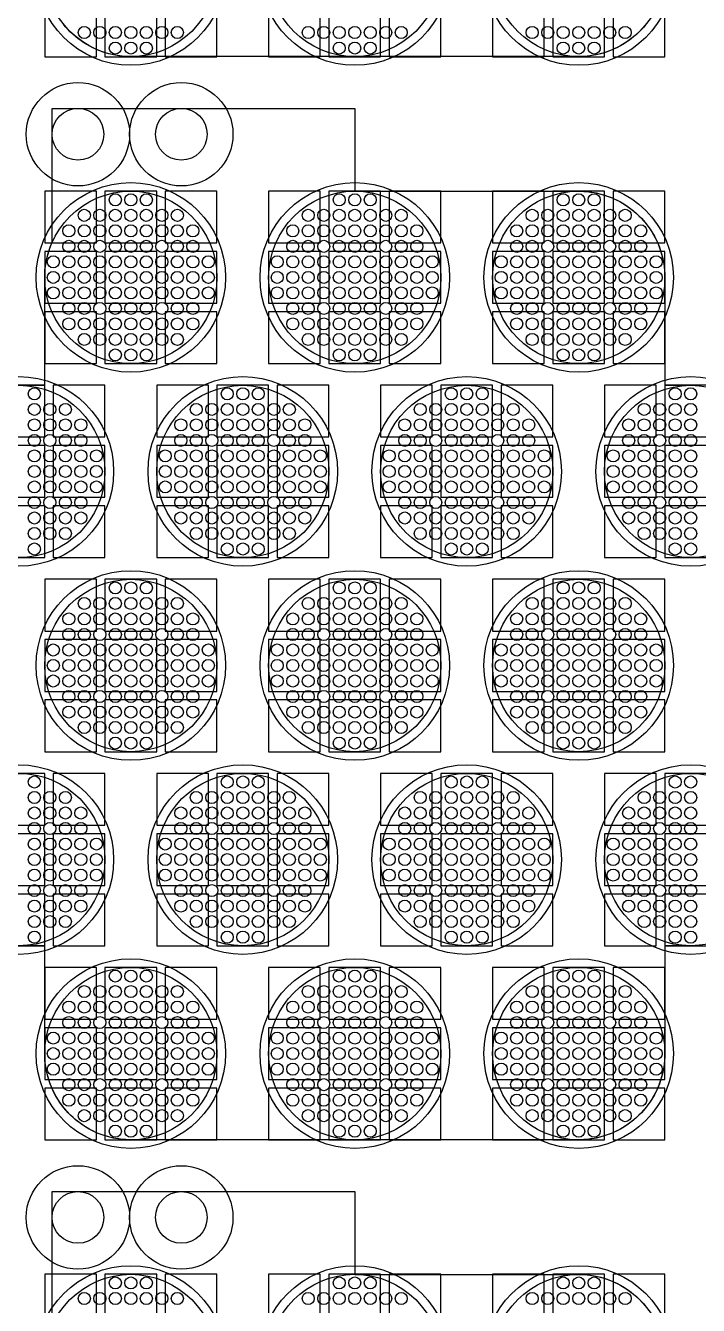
# Model space of a CAD drawing. Extents: x -49 to 54, y -38 to 38.
# Drawn here: x 33.46 to 37.37, y 10.43 to 17.85 of the extents above; entities that cross this region are included whole.
import ezdxf

# ---------------------------------------------------------------- set-up
doc = ezdxf.new("R2010")
doc.units = 0
for name, color, linetype in [('ADHESIVE_VIA_OPENINGS', 30, 'CONTINUOUS'), ('BACK_LAYER', 5, 'CONTINUOUS'), ('COND_LAYER_LOWER_ELECTRODE', 6, 'CONTINUOUS'), ('CONDUCTIVE_LAYER_BACK_LAYER', 2, 'CONTINUOUS'), ('EMITTER', 3, 'CONTINUOUS'), ('LOWER_ELECTRODE', 1, 'CONTINUOUS'), ('SUBSTRATE_VIA', 4, 'CONTINUOUS')]:
    doc.layers.add(name, color=color, linetype=linetype)

msp = doc.modelspace()

# ---------------------------------------------------------------- linework, layer by layer
at = {"layer": 'ADHESIVE_VIA_OPENINGS'}
for centre in [(33.7652, 17.2204), (34.3652, 17.2204), (33.7652, 10.9366), (34.3652, 10.9366)]:
    msp.add_circle(centre, 0.3, dxfattribs=at)
at = {"layer": 'BACK_LAYER'}
for points in [[(33.5721, 17.6704), (33.8721, 17.6704), (33.8721, 17.9704), (33.5721, 17.9704)], [(33.9221, 17.6704), (34.2221, 17.6704), (34.2221, 17.9704), (33.9221, 17.9704)], [(34.2721, 17.6704), (34.5721, 17.6704), (34.5721, 17.9704), (34.2721, 17.9704)], [(34.8721, 17.6704), (35.1721, 17.6704), (35.1721, 17.9704), (34.8721, 17.9704)], [(35.2221, 17.6704), (35.5221, 17.6704), (35.5221, 17.9704), (35.2221, 17.9704)], [(35.5721, 17.6704), (35.8721, 17.6704), (35.8721, 17.9704), (35.5721, 17.9704)], [(36.1721, 17.6704), (36.4721, 17.6704), (36.4721, 17.9704), (36.1721, 17.9704)], [(36.5221, 17.6704), (36.8221, 17.6704), (36.8221, 17.9704), (36.5221, 17.9704)], [(36.8721, 17.6704), (37.1721, 17.6704), (37.1721, 17.9704), (36.8721, 17.9704)], [(33.5721, 16.59), (33.8721, 16.59), (33.8721, 16.89), (33.5721, 16.89)], [(33.9221, 16.59), (34.2221, 16.59), (34.2221, 16.89), (33.9221, 16.89)], [(34.2721, 16.59), (34.5721, 16.59), (34.5721, 16.89), (34.2721, 16.89)], [(34.8721, 16.59), (35.1721, 16.59), (35.1721, 16.89), (34.8721, 16.89)], [(35.2221, 16.59), (35.5221, 16.59), (35.5221, 16.89), (35.2221, 16.89)], [(35.5721, 16.59), (35.8721, 16.59), (35.8721, 16.89), (35.5721, 16.89)], [(36.1721, 16.59), (36.4721, 16.59), (36.4721, 16.89), (36.1721, 16.89)], [(36.5221, 16.59), (36.8221, 16.59), (36.8221, 16.89), (36.5221, 16.89)], [(36.8721, 16.59), (37.1721, 16.59), (37.1721, 16.89), (36.8721, 16.89)], [(33.5721, 16.24), (33.8721, 16.24), (33.8721, 16.54), (33.5721, 16.54)], [(33.9221, 16.24), (34.2221, 16.24), (34.2221, 16.54), (33.9221, 16.54)], [(34.2721, 16.24), (34.5721, 16.24), (34.5721, 16.54), (34.2721, 16.54)], [(34.8721, 16.24), (35.1721, 16.24), (35.1721, 16.54), (34.8721, 16.54)], [(35.2221, 16.24), (35.5221, 16.24), (35.5221, 16.54), (35.2221, 16.54)], [(35.5721, 16.24), (35.8721, 16.24), (35.8721, 16.54), (35.5721, 16.54)], [(36.1721, 16.24), (36.4721, 16.24), (36.4721, 16.54), (36.1721, 16.54)], [(36.5221, 16.24), (36.8221, 16.24), (36.8221, 16.54), (36.5221, 16.54)], [(36.8721, 16.24), (37.1721, 16.24), (37.1721, 16.54), (36.8721, 16.54)], [(33.5721, 15.89), (33.8721, 15.89), (33.8721, 16.19), (33.5721, 16.19)], [(33.9221, 15.89), (34.2221, 15.89), (34.2221, 16.19), (33.9221, 16.19)], [(34.2721, 15.89), (34.5721, 15.89), (34.5721, 16.19), (34.2721, 16.19)], [(34.8721, 15.89), (35.1721, 15.89), (35.1721, 16.19), (34.8721, 16.19)], [(35.2221, 15.89), (35.5221, 15.89), (35.5221, 16.19), (35.2221, 16.19)], [(35.5721, 15.89), (35.8721, 15.89), (35.8721, 16.19), (35.5721, 16.19)], [(36.1721, 15.89), (36.4721, 15.89), (36.4721, 16.19), (36.1721, 16.19)], [(36.5221, 15.89), (36.8221, 15.89), (36.8221, 16.19), (36.5221, 16.19)], [(36.8721, 15.89), (37.1721, 15.89), (37.1721, 16.19), (36.8721, 16.19)], [(33.2721, 15.4642), (33.5721, 15.4642), (33.5721, 15.7642), (33.2721, 15.7642)], [(33.6221, 15.4642), (33.9221, 15.4642), (33.9221, 15.7642), (33.6221, 15.7642)], [(34.2221, 15.4642), (34.5221, 15.4642), (34.5221, 15.7642), (34.2221, 15.7642)], [(34.5721, 15.4642), (34.8721, 15.4642), (34.8721, 15.7642), (34.5721, 15.7642)], [(34.9221, 15.4642), (35.2221, 15.4642), (35.2221, 15.7642), (34.9221, 15.7642)], [(35.5221, 15.4642), (35.8221, 15.4642), (35.8221, 15.7642), (35.5221, 15.7642)], [(35.8721, 15.4642), (36.1721, 15.4642), (36.1721, 15.7642), (35.8721, 15.7642)], [(36.2221, 15.4642), (36.5221, 15.4642), (36.5221, 15.7642), (36.2221, 15.7642)], [(36.8221, 15.4642), (37.1221, 15.4642), (37.1221, 15.7642), (36.8221, 15.7642)], [(37.1721, 15.4642), (37.4721, 15.4642), (37.4721, 15.7642), (37.1721, 15.7642)], [(33.2721, 15.1142), (33.5721, 15.1142), (33.5721, 15.4142), (33.2721, 15.4142)], [(33.6221, 15.1142), (33.9221, 15.1142), (33.9221, 15.4142), (33.6221, 15.4142)], [(34.2221, 15.1142), (34.5221, 15.1142), (34.5221, 15.4142), (34.2221, 15.4142)], [(34.5721, 15.1142), (34.8721, 15.1142), (34.8721, 15.4142), (34.5721, 15.4142)], [(34.9221, 15.1142), (35.2221, 15.1142), (35.2221, 15.4142), (34.9221, 15.4142)], [(35.5221, 15.1142), (35.8221, 15.1142), (35.8221, 15.4142), (35.5221, 15.4142)], [(35.8721, 15.1142), (36.1721, 15.1142), (36.1721, 15.4142), (35.8721, 15.4142)], [(36.2221, 15.1142), (36.5221, 15.1142), (36.5221, 15.4142), (36.2221, 15.4142)], [(36.8221, 15.1142), (37.1221, 15.1142), (37.1221, 15.4142), (36.8221, 15.4142)], [(37.1721, 15.1142), (37.4721, 15.1142), (37.4721, 15.4142), (37.1721, 15.4142)], [(33.2721, 14.7642), (33.5721, 14.7642), (33.5721, 15.0642), (33.2721, 15.0642)], [(33.6221, 14.7642), (33.9221, 14.7642), (33.9221, 15.0642), (33.6221, 15.0642)], [(34.2221, 14.7642), (34.5221, 14.7642), (34.5221, 15.0642), (34.2221, 15.0642)], [(34.5721, 14.7642), (34.8721, 14.7642), (34.8721, 15.0642), (34.5721, 15.0642)], [(34.9221, 14.7642), (35.2221, 14.7642), (35.2221, 15.0642), (34.9221, 15.0642)], [(35.5221, 14.7642), (35.8221, 14.7642), (35.8221, 15.0642), (35.5221, 15.0642)], [(35.8721, 14.7642), (36.1721, 14.7642), (36.1721, 15.0642), (35.8721, 15.0642)], [(36.2221, 14.7642), (36.5221, 14.7642), (36.5221, 15.0642), (36.2221, 15.0642)], [(36.8221, 14.7642), (37.1221, 14.7642), (37.1221, 15.0642), (36.8221, 15.0642)], [(37.1721, 14.7642), (37.4721, 14.7642), (37.4721, 15.0642), (37.1721, 15.0642)], [(33.5721, 14.3384), (33.8721, 14.3384), (33.8721, 14.6384), (33.5721, 14.6384)], [(33.9221, 14.3384), (34.2221, 14.3384), (34.2221, 14.6384), (33.9221, 14.6384)], [(34.2721, 14.3384), (34.5721, 14.3384), (34.5721, 14.6384), (34.2721, 14.6384)], [(34.8721, 14.3384), (35.1721, 14.3384), (35.1721, 14.6384), (34.8721, 14.6384)], [(35.2221, 14.3384), (35.5221, 14.3384), (35.5221, 14.6384), (35.2221, 14.6384)], [(35.5721, 14.3384), (35.8721, 14.3384), (35.8721, 14.6384), (35.5721, 14.6384)], [(36.1721, 14.3384), (36.4721, 14.3384), (36.4721, 14.6384), (36.1721, 14.6384)], [(36.5221, 14.3384), (36.8221, 14.3384), (36.8221, 14.6384), (36.5221, 14.6384)], [(36.8721, 14.3384), (37.1721, 14.3384), (37.1721, 14.6384), (36.8721, 14.6384)], [(33.5721, 13.9884), (33.8721, 13.9884), (33.8721, 14.2884), (33.5721, 14.2884)], [(33.9221, 13.9884), (34.2221, 13.9884), (34.2221, 14.2884), (33.9221, 14.2884)], [(34.2721, 13.9884), (34.5721, 13.9884), (34.5721, 14.2884), (34.2721, 14.2884)], [(34.8721, 13.9884), (35.1721, 13.9884), (35.1721, 14.2884), (34.8721, 14.2884)], [(35.2221, 13.9884), (35.5221, 13.9884), (35.5221, 14.2884), (35.2221, 14.2884)], [(35.5721, 13.9884), (35.8721, 13.9884), (35.8721, 14.2884), (35.5721, 14.2884)], [(36.1721, 13.9884), (36.4721, 13.9884), (36.4721, 14.2884), (36.1721, 14.2884)], [(36.5221, 13.9884), (36.8221, 13.9884), (36.8221, 14.2884), (36.5221, 14.2884)], [(36.8721, 13.9884), (37.1721, 13.9884), (37.1721, 14.2884), (36.8721, 14.2884)], [(33.5721, 13.6384), (33.8721, 13.6384), (33.8721, 13.9384), (33.5721, 13.9384)], [(33.9221, 13.6384), (34.2221, 13.6384), (34.2221, 13.9384), (33.9221, 13.9384)], [(34.2721, 13.6384), (34.5721, 13.6384), (34.5721, 13.9384), (34.2721, 13.9384)], [(34.8721, 13.6384), (35.1721, 13.6384), (35.1721, 13.9384), (34.8721, 13.9384)], [(35.2221, 13.6384), (35.5221, 13.6384), (35.5221, 13.9384), (35.2221, 13.9384)], [(35.5721, 13.6384), (35.8721, 13.6384), (35.8721, 13.9384), (35.5721, 13.9384)], [(36.1721, 13.6384), (36.4721, 13.6384), (36.4721, 13.9384), (36.1721, 13.9384)], [(36.5221, 13.6384), (36.8221, 13.6384), (36.8221, 13.9384), (36.5221, 13.9384)], [(36.8721, 13.6384), (37.1721, 13.6384), (37.1721, 13.9384), (36.8721, 13.9384)], [(33.2721, 13.2125), (33.5721, 13.2125), (33.5721, 13.5125), (33.2721, 13.5125)], [(33.6221, 13.2125), (33.9221, 13.2125), (33.9221, 13.5125), (33.6221, 13.5125)], [(34.2221, 13.2125), (34.5221, 13.2125), (34.5221, 13.5125), (34.2221, 13.5125)], [(34.5721, 13.2125), (34.8721, 13.2125), (34.8721, 13.5125), (34.5721, 13.5125)], [(34.9221, 13.2125), (35.2221, 13.2125), (35.2221, 13.5125), (34.9221, 13.5125)], [(35.5221, 13.2125), (35.8221, 13.2125), (35.8221, 13.5125), (35.5221, 13.5125)], [(35.8721, 13.2125), (36.1721, 13.2125), (36.1721, 13.5125), (35.8721, 13.5125)], [(36.2221, 13.2125), (36.5221, 13.2125), (36.5221, 13.5125), (36.2221, 13.5125)], [(36.8221, 13.2125), (37.1221, 13.2125), (37.1221, 13.5125), (36.8221, 13.5125)], [(37.1721, 13.2125), (37.4721, 13.2125), (37.4721, 13.5125), (37.1721, 13.5125)], [(33.2721, 12.8625), (33.5721, 12.8625), (33.5721, 13.1625), (33.2721, 13.1625)], [(33.6221, 12.8625), (33.9221, 12.8625), (33.9221, 13.1625), (33.6221, 13.1625)], [(34.2221, 12.8625), (34.5221, 12.8625), (34.5221, 13.1625), (34.2221, 13.1625)], [(34.5721, 12.8625), (34.8721, 12.8625), (34.8721, 13.1625), (34.5721, 13.1625)], [(34.9221, 12.8625), (35.2221, 12.8625), (35.2221, 13.1625), (34.9221, 13.1625)], [(35.5221, 12.8625), (35.8221, 12.8625), (35.8221, 13.1625), (35.5221, 13.1625)], [(35.8721, 12.8625), (36.1721, 12.8625), (36.1721, 13.1625), (35.8721, 13.1625)], [(36.2221, 12.8625), (36.5221, 12.8625), (36.5221, 13.1625), (36.2221, 13.1625)], [(36.8221, 12.8625), (37.1221, 12.8625), (37.1221, 13.1625), (36.8221, 13.1625)], [(37.1721, 12.8625), (37.4721, 12.8625), (37.4721, 13.1625), (37.1721, 13.1625)], [(33.2721, 12.5125), (33.5721, 12.5125), (33.5721, 12.8125), (33.2721, 12.8125)], [(33.6221, 12.5125), (33.9221, 12.5125), (33.9221, 12.8125), (33.6221, 12.8125)], [(34.2221, 12.5125), (34.5221, 12.5125), (34.5221, 12.8125), (34.2221, 12.8125)], [(34.5721, 12.5125), (34.8721, 12.5125), (34.8721, 12.8125), (34.5721, 12.8125)], [(34.9221, 12.5125), (35.2221, 12.5125), (35.2221, 12.8125), (34.9221, 12.8125)], [(35.5221, 12.5125), (35.8221, 12.5125), (35.8221, 12.8125), (35.5221, 12.8125)], [(35.8721, 12.5125), (36.1721, 12.5125), (36.1721, 12.8125), (35.8721, 12.8125)], [(36.2221, 12.5125), (36.5221, 12.5125), (36.5221, 12.8125), (36.2221, 12.8125)], [(36.8221, 12.5125), (37.1221, 12.5125), (37.1221, 12.8125), (36.8221, 12.8125)], [(37.1721, 12.5125), (37.4721, 12.5125), (37.4721, 12.8125), (37.1721, 12.8125)], [(33.5721, 12.0867), (33.8721, 12.0867), (33.8721, 12.3867), (33.5721, 12.3867)], [(33.9221, 12.0867), (34.2221, 12.0867), (34.2221, 12.3867), (33.9221, 12.3867)], [(34.2721, 12.0867), (34.5721, 12.0867), (34.5721, 12.3867), (34.2721, 12.3867)], [(34.8721, 12.0867), (35.1721, 12.0867), (35.1721, 12.3867), (34.8721, 12.3867)], [(35.2221, 12.0867), (35.5221, 12.0867), (35.5221, 12.3867), (35.2221, 12.3867)], [(35.5721, 12.0867), (35.8721, 12.0867), (35.8721, 12.3867), (35.5721, 12.3867)], [(36.1721, 12.0867), (36.4721, 12.0867), (36.4721, 12.3867), (36.1721, 12.3867)], [(36.5221, 12.0867), (36.8221, 12.0867), (36.8221, 12.3867), (36.5221, 12.3867)], [(36.8721, 12.0867), (37.1721, 12.0867), (37.1721, 12.3867), (36.8721, 12.3867)], [(33.5721, 11.7367), (33.8721, 11.7367), (33.8721, 12.0367), (33.5721, 12.0367)], [(33.9221, 11.7367), (34.2221, 11.7367), (34.2221, 12.0367), (33.9221, 12.0367)], [(34.2721, 11.7367), (34.5721, 11.7367), (34.5721, 12.0367), (34.2721, 12.0367)], [(34.8721, 11.7367), (35.1721, 11.7367), (35.1721, 12.0367), (34.8721, 12.0367)], [(35.2221, 11.7367), (35.5221, 11.7367), (35.5221, 12.0367), (35.2221, 12.0367)], [(35.5721, 11.7367), (35.8721, 11.7367), (35.8721, 12.0367), (35.5721, 12.0367)], [(36.1721, 11.7367), (36.4721, 11.7367), (36.4721, 12.0367), (36.1721, 12.0367)], [(36.5221, 11.7367), (36.8221, 11.7367), (36.8221, 12.0367), (36.5221, 12.0367)], [(36.8721, 11.7367), (37.1721, 11.7367), (37.1721, 12.0367), (36.8721, 12.0367)], [(33.5721, 11.3867), (33.8721, 11.3867), (33.8721, 11.6867), (33.5721, 11.6867)], [(33.9221, 11.3867), (34.2221, 11.3867), (34.2221, 11.6867), (33.9221, 11.6867)], [(34.2721, 11.3867), (34.5721, 11.3867), (34.5721, 11.6867), (34.2721, 11.6867)], [(34.8721, 11.3867), (35.1721, 11.3867), (35.1721, 11.6867), (34.8721, 11.6867)], [(35.2221, 11.3867), (35.5221, 11.3867), (35.5221, 11.6867), (35.2221, 11.6867)], [(35.5721, 11.3867), (35.8721, 11.3867), (35.8721, 11.6867), (35.5721, 11.6867)], [(36.1721, 11.3867), (36.4721, 11.3867), (36.4721, 11.6867), (36.1721, 11.6867)], [(36.5221, 11.3867), (36.8221, 11.3867), (36.8221, 11.6867), (36.5221, 11.6867)], [(36.8721, 11.3867), (37.1721, 11.3867), (37.1721, 11.6867), (36.8721, 11.6867)], [(33.5721, 10.3063), (33.8721, 10.3063), (33.8721, 10.6063), (33.5721, 10.6063)], [(33.9221, 10.3063), (34.2221, 10.3063), (34.2221, 10.6063), (33.9221, 10.6063)], [(34.2721, 10.3063), (34.5721, 10.3063), (34.5721, 10.6063), (34.2721, 10.6063)], [(34.8721, 10.3063), (35.1721, 10.3063), (35.1721, 10.6063), (34.8721, 10.6063)], [(35.2221, 10.3063), (35.5221, 10.3063), (35.5221, 10.6063), (35.2221, 10.6063)], [(35.5721, 10.3063), (35.8721, 10.3063), (35.8721, 10.6063), (35.5721, 10.6063)], [(36.1721, 10.3063), (36.4721, 10.3063), (36.4721, 10.6063), (36.1721, 10.6063)], [(36.5221, 10.3063), (36.8221, 10.3063), (36.8221, 10.6063), (36.5221, 10.6063)], [(36.8721, 10.3063), (37.1721, 10.3063), (37.1721, 10.6063), (36.8721, 10.6063)]]:
    msp.add_lwpolyline(points, close=True, dxfattribs=at)
at = {"layer": 'COND_LAYER_LOWER_ELECTRODE'}
for centre in [(34.0721, 18.1704), (35.3721, 18.1704), (36.6721, 18.1704), (34.0721, 16.39), (35.3721, 16.39), (36.6721, 16.39), (33.4221, 15.2642), (34.7221, 15.2642), (36.0221, 15.2642), (37.3221, 15.2642), (34.0721, 14.1384), (35.3721, 14.1384), (36.6721, 14.1384), (33.4221, 13.0125), (34.7221, 13.0125), (36.0221, 13.0125), (37.3221, 13.0125), (34.0721, 11.8867), (35.3721, 11.8867), (36.6721, 11.8867), (34.0721, 10.1063), (35.3721, 10.1063), (36.6721, 10.1063)]:
    msp.add_circle(centre, 0.55, dxfattribs=at)
at = {"layer": 'CONDUCTIVE_LAYER_BACK_LAYER'}
for points in [[(37.0621, 17.8576), (37.0494, 17.8423), (37.036, 17.8276), (37.0221, 17.8134), (37.0076, 17.7997), (36.9926, 17.7867), (36.9771, 17.7742), (36.9611, 17.7624), (36.9447, 17.7513), (36.9278, 17.7408), (36.9105, 17.7309), (36.8929, 17.7218), (36.8748, 17.7134), (36.8565, 17.7057), (36.8379, 17.6987), (36.819, 17.6925), (36.7999, 17.687), (36.7806, 17.6823), (36.7611, 17.6784), (36.7414, 17.6752), (36.7217, 17.6729), (36.7019, 17.6713), (36.682, 17.6705), (34.0621, 17.6705), (34.0423, 17.6713), (34.0225, 17.6729), (34.0027, 17.6752), (33.9831, 17.6784), (33.9636, 17.6823), (33.9443, 17.687), (33.9252, 17.6925), (33.9063, 17.6987), (33.8876, 17.7057), (33.8693, 17.7134), (33.8513, 17.7218), (33.8336, 17.7309), (33.8164, 17.7408), (33.7995, 17.7513), (33.783, 17.7624), (33.767, 17.7742), (33.7515, 17.7867), (33.7365, 17.7997), (33.7221, 17.8134), (33.7081, 17.8276), (33.6948, 17.8423), (33.6821, 17.8576)], [(33.4121, 15.7641), (33.5721, 15.7641), (33.5721, 16.39), (33.5725, 16.4099), (33.5737, 16.4298), (33.5756, 16.4495), (33.5784, 16.4692), (33.5819, 16.4888), (33.5862, 16.5082), (33.5913, 16.5274), (33.5972, 16.5464), (33.6038, 16.5652), (33.6111, 16.5837), (33.6152, 16.5928), (33.6152, 17.3704), (35.3721, 17.3704), (35.3721, 16.8899), (36.682, 16.8899), (36.7019, 16.8891), (36.7217, 16.8876), (36.7414, 16.8852), (36.7611, 16.882), (36.7806, 16.8781), (36.7999, 16.8734), (36.819, 16.868), (36.8379, 16.8617), (36.8565, 16.8548), (36.8748, 16.8471), (36.8929, 16.8386), (36.9105, 16.8295), (36.9278, 16.8197), (36.9447, 16.8092), (36.9611, 16.798), (36.9771, 16.7862), (36.9926, 16.7738), (37.0076, 16.7607), (37.0221, 16.7471), (37.036, 16.7329), (37.0494, 16.7181), (37.0621, 16.7029), (37.0742, 16.6871), (37.0857, 16.6709), (37.0966, 16.6542), (37.1067, 16.6372), (37.1162, 16.6197), (37.125, 16.6018), (37.1331, 16.5837), (37.1404, 16.5652), (37.147, 16.5464), (37.1528, 16.5274), (37.1579, 16.5082), (37.1622, 16.4888), (37.1658, 16.4692), (37.1685, 16.4495), (37.1705, 16.4298), (37.1717, 16.4099), (37.1721, 16.39), (37.1721, 15.7641), (37.332, 15.7641), (37.3519, 15.7633), (37.3717, 15.7617)], [(37.3717, 12.515), (37.3519, 12.5134), (37.332, 12.5126), (37.1721, 12.5126), (37.1721, 11.8867), (37.1717, 11.8668), (37.1705, 11.847), (37.1685, 11.8272), (37.1658, 11.8075), (37.1622, 11.7879), (37.1579, 11.7685), (37.1528, 11.7493), (37.147, 11.7303), (37.1404, 11.7115), (37.1331, 11.6931), (37.125, 11.6749), (37.1162, 11.657), (37.1067, 11.6396), (37.0966, 11.6225), (37.0857, 11.6058), (37.0742, 11.5896), (37.0621, 11.5738), (37.0494, 11.5586), (37.036, 11.5438), (37.0221, 11.5296), (37.0076, 11.516), (36.9926, 11.503), (36.9771, 11.4905), (36.9611, 11.4787), (36.9447, 11.4675), (36.9278, 11.457), (36.9105, 11.4472), (36.8929, 11.4381), (36.8748, 11.4297), (36.8565, 11.422), (36.8379, 11.415), (36.819, 11.4088), (36.7999, 11.4033), (36.7806, 11.3986), (36.7611, 11.3947), (36.7414, 11.3915), (36.7217, 11.3892), (36.7019, 11.3876), (36.682, 11.3868), (34.0621, 11.3868), (34.0423, 11.3876), (34.0225, 11.3892), (34.0027, 11.3915), (33.9831, 11.3947), (33.9636, 11.3986), (33.9443, 11.4033), (33.9252, 11.4088), (33.9063, 11.415), (33.8876, 11.422), (33.8693, 11.4297), (33.8513, 11.4381), (33.8336, 11.4472), (33.8164, 11.457), (33.7995, 11.4675), (33.783, 11.4787), (33.767, 11.4905), (33.7515, 11.503), (33.7365, 11.516), (33.7221, 11.5296), (33.7081, 11.5438), (33.6948, 11.5586), (33.6821, 11.5738), (33.6699, 11.5896), (33.6584, 11.6058), (33.6476, 11.6225), (33.6374, 11.6396), (33.6279, 11.657), (33.6192, 11.6749), (33.6111, 11.6931), (33.6038, 11.7115), (33.5972, 11.7303), (33.5913, 11.7493), (33.5862, 11.7685), (33.5819, 11.7879), (33.5784, 11.8075), (33.5756, 11.8272), (33.5737, 11.847), (33.5725, 11.8668), (33.5721, 11.8867), (33.5721, 12.5126), (33.4121, 12.5126)], [(33.6152, 10.3091), (33.6152, 11.0866), (35.3721, 11.0866), (35.3721, 10.6062), (36.682, 10.6062), (36.7019, 10.6054), (36.7217, 10.6038), (36.7414, 10.6015), (36.7611, 10.5983), (36.7806, 10.5944), (36.7999, 10.5897), (36.819, 10.5842), (36.8379, 10.578), (36.8565, 10.5711), (36.8748, 10.5634), (36.8929, 10.5549), (36.9105, 10.5458), (36.9278, 10.536), (36.9447, 10.5255), (36.9611, 10.5143), (36.9771, 10.5025), (36.9926, 10.49), (37.0076, 10.477), (37.0221, 10.4634), (37.036, 10.4492), (37.0494, 10.4344), (37.0621, 10.4192)]]:
    msp.add_lwpolyline(points, dxfattribs=at)
at = {"layer": 'EMITTER'}
for centre in [(34.0721, 18.1704), (35.3721, 18.1704), (36.6721, 18.1704), (34.0721, 16.39), (35.3721, 16.39), (36.6721, 16.39), (33.4221, 15.2642), (34.7221, 15.2642), (36.0221, 15.2642), (37.3221, 15.2642), (34.0721, 14.1384), (35.3721, 14.1384), (36.6721, 14.1384), (33.4221, 13.0125), (34.7221, 13.0125), (36.0221, 13.0125), (37.3221, 13.0125), (34.0721, 11.8867), (35.3721, 11.8867), (36.6721, 11.8867), (34.0721, 10.1063), (35.3721, 10.1063), (36.6721, 10.1063)]:
    msp.add_circle(centre, 0.5, dxfattribs=at)
at = {"layer": 'LOWER_ELECTRODE'}
for centre in [(33.8021, 17.8104), (33.8921, 17.8104), (33.9821, 17.8104), (34.0721, 17.8104), (34.1621, 17.8104), (34.2521, 17.8104), (34.3421, 17.8104), (35.1021, 17.8104), (35.1921, 17.8104), (35.2821, 17.8104), (35.3721, 17.8104), (35.4621, 17.8104), (35.5521, 17.8104), (35.6421, 17.8104), (36.4021, 17.8104), (36.4921, 17.8104), (36.5821, 17.8104), (36.6721, 17.8104), (36.7621, 17.8104), (36.8521, 17.8104), (36.9421, 17.8104), (33.9821, 17.7204), (34.0721, 17.7204), (34.1621, 17.7204), (35.2821, 17.7204), (35.3721, 17.7204), (35.4621, 17.7204), (36.5821, 17.7204), (36.6721, 17.7204), (36.7621, 17.7204), (33.9821, 16.84), (34.0721, 16.84), (34.1621, 16.84), (35.2821, 16.84), (35.3721, 16.84), (35.4621, 16.84), (36.5821, 16.84), (36.6721, 16.84), (36.7621, 16.84), (33.8021, 16.75), (33.8921, 16.75), (33.9821, 16.75), (34.0721, 16.75), (34.1621, 16.75), (34.2521, 16.75), (34.3421, 16.75), (35.1021, 16.75), (35.1921, 16.75), (35.2821, 16.75), (35.3721, 16.75), (35.4621, 16.75), (35.5521, 16.75), (35.6421, 16.75), (36.4021, 16.75), (36.4921, 16.75), (36.5821, 16.75), (36.6721, 16.75), (36.7621, 16.75), (36.8521, 16.75), (36.9421, 16.75), (33.7121, 16.66), (33.8021, 16.66), (33.8921, 16.66), (33.9821, 16.66), (34.0721, 16.66), (34.1621, 16.66), (34.2521, 16.66), (34.3421, 16.66), (34.4321, 16.66), (35.0121, 16.66), (35.1021, 16.66), (35.1921, 16.66), (35.2821, 16.66), (35.3721, 16.66), (35.4621, 16.66), (35.5521, 16.66), (35.6421, 16.66), (35.7321, 16.66), (36.3121, 16.66), (36.4021, 16.66), (36.4921, 16.66), (36.5821, 16.66), (36.6721, 16.66), (36.7621, 16.66), (36.8521, 16.66), (36.9421, 16.66), (37.0321, 16.66), (33.7121, 16.57), (33.8021, 16.57), (33.8921, 16.57), (33.9821, 16.57), (34.0721, 16.57), (34.1621, 16.57), (34.2521, 16.57), (34.3421, 16.57), (34.4321, 16.57), (35.0121, 16.57), (35.1021, 16.57), (35.1921, 16.57), (35.2821, 16.57), (35.3721, 16.57), (35.4621, 16.57), (35.5521, 16.57), (35.6421, 16.57), (35.7321, 16.57), (36.3121, 16.57), (36.4021, 16.57), (36.4921, 16.57), (36.5821, 16.57), (36.6721, 16.57), (36.7621, 16.57), (36.8521, 16.57), (36.9421, 16.57), (37.0321, 16.57), (33.6221, 16.48), (33.7121, 16.48), (33.8021, 16.48), (33.8921, 16.48), (33.9821, 16.48), (34.0721, 16.48), (34.1621, 16.48), (34.2521, 16.48), (34.3421, 16.48), (34.4321, 16.48), (34.5221, 16.48), (34.9221, 16.48), (35.0121, 16.48), (35.1021, 16.48), (35.1921, 16.48), (35.2821, 16.48), (35.3721, 16.48), (35.4621, 16.48), (35.5521, 16.48), (35.6421, 16.48), (35.7321, 16.48), (35.8221, 16.48), (36.2221, 16.48), (36.3121, 16.48), (36.4021, 16.48), (36.4921, 16.48), (36.5821, 16.48), (36.6721, 16.48), (36.7621, 16.48), (36.8521, 16.48), (36.9421, 16.48), (37.0321, 16.48), (37.1221, 16.48), (33.6221, 16.39), (33.7121, 16.39), (33.8021, 16.39), (33.8921, 16.39), (33.9821, 16.39), (34.0721, 16.39), (34.1621, 16.39), (34.2521, 16.39), (34.3421, 16.39), (34.4321, 16.39), (34.5221, 16.39), (34.9221, 16.39), (35.0121, 16.39), (35.1021, 16.39), (35.1921, 16.39), (35.2821, 16.39), (35.3721, 16.39), (35.4621, 16.39), (35.5521, 16.39), (35.6421, 16.39), (35.7321, 16.39), (35.8221, 16.39), (36.2221, 16.39), (36.3121, 16.39), (36.4021, 16.39), (36.4921, 16.39), (36.5821, 16.39), (36.6721, 16.39), (36.7621, 16.39), (36.8521, 16.39), (36.9421, 16.39), (37.0321, 16.39), (37.1221, 16.39), (33.6221, 16.3), (33.7121, 16.3), (33.8021, 16.3), (33.8921, 16.3), (33.9821, 16.3), (34.0721, 16.3), (34.1621, 16.3), (34.2521, 16.3), (34.3421, 16.3), (34.4321, 16.3), (34.5221, 16.3), (34.9221, 16.3), (35.0121, 16.3), (35.1021, 16.3), (35.1921, 16.3), (35.2821, 16.3), (35.3721, 16.3), (35.4621, 16.3), (35.5521, 16.3), (35.6421, 16.3), (35.7321, 16.3), (35.8221, 16.3), (36.2221, 16.3), (36.3121, 16.3), (36.4021, 16.3), (36.4921, 16.3), (36.5821, 16.3), (36.6721, 16.3), (36.7621, 16.3), (36.8521, 16.3), (36.9421, 16.3), (37.0321, 16.3), (37.1221, 16.3), (33.7121, 16.21), (33.8021, 16.21), (33.8921, 16.21), (33.9821, 16.21), (34.0721, 16.21), (34.1621, 16.21), (34.2521, 16.21), (34.3421, 16.21), (34.4321, 16.21), (35.0121, 16.21), (35.1021, 16.21), (35.1921, 16.21), (35.2821, 16.21), (35.3721, 16.21), (35.4621, 16.21), (35.5521, 16.21), (35.6421, 16.21), (35.7321, 16.21), (36.3121, 16.21), (36.4021, 16.21), (36.4921, 16.21), (36.5821, 16.21), (36.6721, 16.21), (36.7621, 16.21), (36.8521, 16.21), (36.9421, 16.21), (37.0321, 16.21), (33.7121, 16.12), (33.8021, 16.12), (33.8921, 16.12), (33.9821, 16.12), (34.0721, 16.12), (34.1621, 16.12), (34.2521, 16.12), (34.3421, 16.12), (34.4321, 16.12), (35.0121, 16.12), (35.1021, 16.12), (35.1921, 16.12), (35.2821, 16.12), (35.3721, 16.12), (35.4621, 16.12), (35.5521, 16.12), (35.6421, 16.12), (35.7321, 16.12), (36.3121, 16.12), (36.4021, 16.12), (36.4921, 16.12), (36.5821, 16.12), (36.6721, 16.12), (36.7621, 16.12), (36.8521, 16.12), (36.9421, 16.12), (37.0321, 16.12), (33.8021, 16.03), (33.8921, 16.03), (33.9821, 16.03), (34.0721, 16.03), (34.1621, 16.03), (34.2521, 16.03), (34.3421, 16.03), (35.1021, 16.03), (35.1921, 16.03), (35.2821, 16.03), (35.3721, 16.03), (35.4621, 16.03), (35.5521, 16.03), (35.6421, 16.03), (36.4021, 16.03), (36.4921, 16.03), (36.5821, 16.03), (36.6721, 16.03), (36.7621, 16.03), (36.8521, 16.03), (36.9421, 16.03), (33.9821, 15.94), (34.0721, 15.94), (34.1621, 15.94), (35.2821, 15.94), (35.3721, 15.94), (35.4621, 15.94), (36.5821, 15.94), (36.6721, 15.94), (36.7621, 15.94), (33.5121, 15.7142), (34.6321, 15.7142), (34.7221, 15.7142), (34.8121, 15.7142), (35.9321, 15.7142), (36.0221, 15.7142), (36.1121, 15.7142), (37.2321, 15.7142), (37.3221, 15.7142), (33.5121, 15.6242), (33.6021, 15.6242), (33.6921, 15.6242), (34.4521, 15.6242), (34.5421, 15.6242), (34.6321, 15.6242), (34.7221, 15.6242), (34.8121, 15.6242), (34.9021, 15.6242), (34.9921, 15.6242), (35.7521, 15.6242), (35.8421, 15.6242), (35.9321, 15.6242), (36.0221, 15.6242), (36.1121, 15.6242), (36.2021, 15.6242), (36.2921, 15.6242), (37.0521, 15.6242), (37.1421, 15.6242), (37.2321, 15.6242), (37.3221, 15.6242), (33.5121, 15.5342), (33.6021, 15.5342), (33.6921, 15.5342), (33.7821, 15.5342), (34.3621, 15.5342), (34.4521, 15.5342), (34.5421, 15.5342), (34.6321, 15.5342), (34.7221, 15.5342), (34.8121, 15.5342), (34.9021, 15.5342), (34.9921, 15.5342), (35.0821, 15.5342), (35.6621, 15.5342), (35.7521, 15.5342), (35.8421, 15.5342), (35.9321, 15.5342), (36.0221, 15.5342), (36.1121, 15.5342), (36.2021, 15.5342), (36.2921, 15.5342), (36.3821, 15.5342), (36.9621, 15.5342), (37.0521, 15.5342), (37.1421, 15.5342), (37.2321, 15.5342), (37.3221, 15.5342), (33.5121, 15.4442), (33.6021, 15.4442), (33.6921, 15.4442), (33.7821, 15.4442), (34.3621, 15.4442), (34.4521, 15.4442), (34.5421, 15.4442), (34.6321, 15.4442), (34.7221, 15.4442), (34.8121, 15.4442), (34.9021, 15.4442), (34.9921, 15.4442), (35.0821, 15.4442), (35.6621, 15.4442), (35.7521, 15.4442), (35.8421, 15.4442), (35.9321, 15.4442), (36.0221, 15.4442), (36.1121, 15.4442), (36.2021, 15.4442), (36.2921, 15.4442), (36.3821, 15.4442), (36.9621, 15.4442), (37.0521, 15.4442), (37.1421, 15.4442), (37.2321, 15.4442), (37.3221, 15.4442), (33.5121, 15.3542), (33.6021, 15.3542), (33.6921, 15.3542), (33.7821, 15.3542), (33.8721, 15.3542), (34.2721, 15.3542), (34.3621, 15.3542), (34.4521, 15.3542), (34.5421, 15.3542), (34.6321, 15.3542), (34.7221, 15.3542), (34.8121, 15.3542), (34.9021, 15.3542), (34.9921, 15.3542), (35.0821, 15.3542), (35.1721, 15.3542), (35.5721, 15.3542), (35.6621, 15.3542), (35.7521, 15.3542), (35.8421, 15.3542), (35.9321, 15.3542), (36.0221, 15.3542), (36.1121, 15.3542), (36.2021, 15.3542), (36.2921, 15.3542), (36.3821, 15.3542), (36.4721, 15.3542), (36.8721, 15.3542), (36.9621, 15.3542), (37.0521, 15.3542), (37.1421, 15.3542), (37.2321, 15.3542), (37.3221, 15.3542), (33.5121, 15.2642), (33.6021, 15.2642), (33.6921, 15.2642), (33.7821, 15.2642), (33.8721, 15.2642), (34.2721, 15.2642), (34.3621, 15.2642), (34.4521, 15.2642), (34.5421, 15.2642), (34.6321, 15.2642), (34.7221, 15.2642), (34.8121, 15.2642), (34.9021, 15.2642), (34.9921, 15.2642), (35.0821, 15.2642), (35.1721, 15.2642), (35.5721, 15.2642), (35.6621, 15.2642), (35.7521, 15.2642), (35.8421, 15.2642), (35.9321, 15.2642), (36.0221, 15.2642), (36.1121, 15.2642), (36.2021, 15.2642), (36.2921, 15.2642), (36.3821, 15.2642), (36.4721, 15.2642), (36.8721, 15.2642), (36.9621, 15.2642), (37.0521, 15.2642), (37.1421, 15.2642), (37.2321, 15.2642), (37.3221, 15.2642), (33.5121, 15.1742), (33.6021, 15.1742), (33.6921, 15.1742), (33.7821, 15.1742), (33.8721, 15.1742), (34.2721, 15.1742), (34.3621, 15.1742), (34.4521, 15.1742), (34.5421, 15.1742), (34.6321, 15.1742), (34.7221, 15.1742), (34.8121, 15.1742), (34.9021, 15.1742), (34.9921, 15.1742), (35.0821, 15.1742), (35.1721, 15.1742), (35.5721, 15.1742), (35.6621, 15.1742), (35.7521, 15.1742), (35.8421, 15.1742), (35.9321, 15.1742), (36.0221, 15.1742), (36.1121, 15.1742), (36.2021, 15.1742), (36.2921, 15.1742), (36.3821, 15.1742), (36.4721, 15.1742), (36.8721, 15.1742), (36.9621, 15.1742), (37.0521, 15.1742), (37.1421, 15.1742), (37.2321, 15.1742), (37.3221, 15.1742), (33.5121, 15.0842), (33.6021, 15.0842), (33.6921, 15.0842), (33.7821, 15.0842), (34.3621, 15.0842), (34.4521, 15.0842), (34.5421, 15.0842), (34.6321, 15.0842), (34.7221, 15.0842), (34.8121, 15.0842), (34.9021, 15.0842), (34.9921, 15.0842), (35.0821, 15.0842), (35.6621, 15.0842), (35.7521, 15.0842), (35.8421, 15.0842), (35.9321, 15.0842), (36.0221, 15.0842), (36.1121, 15.0842), (36.2021, 15.0842), (36.2921, 15.0842), (36.3821, 15.0842), (36.9621, 15.0842), (37.0521, 15.0842), (37.1421, 15.0842), (37.2321, 15.0842), (37.3221, 15.0842), (33.5121, 14.9942), (33.6021, 14.9942), (33.6921, 14.9942), (33.7821, 14.9942), (34.3621, 14.9942), (34.4521, 14.9942), (34.5421, 14.9942), (34.6321, 14.9942), (34.7221, 14.9942), (34.8121, 14.9942), (34.9021, 14.9942), (34.9921, 14.9942), (35.0821, 14.9942), (35.6621, 14.9942), (35.7521, 14.9942), (35.8421, 14.9942), (35.9321, 14.9942), (36.0221, 14.9942), (36.1121, 14.9942), (36.2021, 14.9942), (36.2921, 14.9942), (36.3821, 14.9942), (36.9621, 14.9942), (37.0521, 14.9942), (37.1421, 14.9942), (37.2321, 14.9942), (37.3221, 14.9942), (33.5121, 14.9042), (33.6021, 14.9042), (33.6921, 14.9042), (34.4521, 14.9042), (34.5421, 14.9042), (34.6321, 14.9042), (34.7221, 14.9042), (34.8121, 14.9042), (34.9021, 14.9042), (34.9921, 14.9042), (35.7521, 14.9042), (35.8421, 14.9042), (35.9321, 14.9042), (36.0221, 14.9042), (36.1121, 14.9042), (36.2021, 14.9042), (36.2921, 14.9042), (37.0521, 14.9042), (37.1421, 14.9042), (37.2321, 14.9042), (37.3221, 14.9042), (33.5121, 14.8142), (34.6321, 14.8142), (34.7221, 14.8142), (34.8121, 14.8142), (35.9321, 14.8142), (36.0221, 14.8142), (36.1121, 14.8142), (37.2321, 14.8142), (37.3221, 14.8142), (33.9821, 14.5884), (34.0721, 14.5884), (34.1621, 14.5884), (35.2821, 14.5884), (35.3721, 14.5884), (35.4621, 14.5884), (36.5821, 14.5884), (36.6721, 14.5884), (36.7621, 14.5884), (33.8021, 14.4984), (33.8921, 14.4984), (33.9821, 14.4984), (34.0721, 14.4984), (34.1621, 14.4984), (34.2521, 14.4984), (34.3421, 14.4984), (35.1021, 14.4984), (35.1921, 14.4984), (35.2821, 14.4984), (35.3721, 14.4984), (35.4621, 14.4984), (35.5521, 14.4984), (35.6421, 14.4984), (36.4021, 14.4984), (36.4921, 14.4984), (36.5821, 14.4984), (36.6721, 14.4984), (36.7621, 14.4984), (36.8521, 14.4984), (36.9421, 14.4984), (33.7121, 14.4084), (33.8021, 14.4084), (33.8921, 14.4084), (33.9821, 14.4084), (34.0721, 14.4084), (34.1621, 14.4084), (34.2521, 14.4084), (34.3421, 14.4084), (34.4321, 14.4084), (35.0121, 14.4084), (35.1021, 14.4084), (35.1921, 14.4084), (35.2821, 14.4084), (35.3721, 14.4084), (35.4621, 14.4084), (35.5521, 14.4084), (35.6421, 14.4084), (35.7321, 14.4084), (36.3121, 14.4084), (36.4021, 14.4084), (36.4921, 14.4084), (36.5821, 14.4084), (36.6721, 14.4084), (36.7621, 14.4084), (36.8521, 14.4084), (36.9421, 14.4084), (37.0321, 14.4084), (33.7121, 14.3184), (33.8021, 14.3184), (33.8921, 14.3184), (33.9821, 14.3184), (34.0721, 14.3184), (34.1621, 14.3184), (34.2521, 14.3184), (34.3421, 14.3184), (34.4321, 14.3184), (35.0121, 14.3184), (35.1021, 14.3184), (35.1921, 14.3184), (35.2821, 14.3184), (35.3721, 14.3184), (35.4621, 14.3184), (35.5521, 14.3184), (35.6421, 14.3184), (35.7321, 14.3184), (36.3121, 14.3184), (36.4021, 14.3184), (36.4921, 14.3184), (36.5821, 14.3184), (36.6721, 14.3184), (36.7621, 14.3184), (36.8521, 14.3184), (36.9421, 14.3184), (37.0321, 14.3184), (33.6221, 14.2284), (33.7121, 14.2284), (33.8021, 14.2284), (33.8921, 14.2284), (33.9821, 14.2284), (34.0721, 14.2284), (34.1621, 14.2284), (34.2521, 14.2284), (34.3421, 14.2284), (34.4321, 14.2284), (34.5221, 14.2284), (34.9221, 14.2284), (35.0121, 14.2284), (35.1021, 14.2284), (35.1921, 14.2284), (35.2821, 14.2284), (35.3721, 14.2284), (35.4621, 14.2284), (35.5521, 14.2284), (35.6421, 14.2284), (35.7321, 14.2284), (35.8221, 14.2284), (36.2221, 14.2284), (36.3121, 14.2284), (36.4021, 14.2284), (36.4921, 14.2284), (36.5821, 14.2284), (36.6721, 14.2284), (36.7621, 14.2284), (36.8521, 14.2284), (36.9421, 14.2284), (37.0321, 14.2284), (37.1221, 14.2284), (33.6221, 14.1384), (33.7121, 14.1384), (33.8021, 14.1384), (33.8921, 14.1384), (33.9821, 14.1384), (34.0721, 14.1384), (34.1621, 14.1384), (34.2521, 14.1384), (34.3421, 14.1384), (34.4321, 14.1384), (34.5221, 14.1384), (34.9221, 14.1384), (35.0121, 14.1384), (35.1021, 14.1384), (35.1921, 14.1384), (35.2821, 14.1384), (35.3721, 14.1384), (35.4621, 14.1384), (35.5521, 14.1384), (35.6421, 14.1384), (35.7321, 14.1384), (35.8221, 14.1384), (36.2221, 14.1384), (36.3121, 14.1384), (36.4021, 14.1384), (36.4921, 14.1384), (36.5821, 14.1384), (36.6721, 14.1384), (36.7621, 14.1384), (36.8521, 14.1384), (36.9421, 14.1384), (37.0321, 14.1384), (37.1221, 14.1384), (33.6221, 14.0484), (33.7121, 14.0484), (33.8021, 14.0484), (33.8921, 14.0484), (33.9821, 14.0484), (34.0721, 14.0484), (34.1621, 14.0484), (34.2521, 14.0484), (34.3421, 14.0484), (34.4321, 14.0484), (34.5221, 14.0484), (34.9221, 14.0484), (35.0121, 14.0484), (35.1021, 14.0484), (35.1921, 14.0484), (35.2821, 14.0484), (35.3721, 14.0484), (35.4621, 14.0484), (35.5521, 14.0484), (35.6421, 14.0484), (35.7321, 14.0484), (35.8221, 14.0484), (36.2221, 14.0484), (36.3121, 14.0484), (36.4021, 14.0484), (36.4921, 14.0484), (36.5821, 14.0484), (36.6721, 14.0484), (36.7621, 14.0484), (36.8521, 14.0484), (36.9421, 14.0484), (37.0321, 14.0484), (37.1221, 14.0484), (33.7121, 13.9584), (33.8021, 13.9584), (33.8921, 13.9584), (33.9821, 13.9584), (34.0721, 13.9584), (34.1621, 13.9584), (34.2521, 13.9584), (34.3421, 13.9584), (34.4321, 13.9584), (35.0121, 13.9584), (35.1021, 13.9584), (35.1921, 13.9584), (35.2821, 13.9584), (35.3721, 13.9584), (35.4621, 13.9584), (35.5521, 13.9584), (35.6421, 13.9584), (35.7321, 13.9584), (36.3121, 13.9584), (36.4021, 13.9584), (36.4921, 13.9584), (36.5821, 13.9584), (36.6721, 13.9584), (36.7621, 13.9584), (36.8521, 13.9584), (36.9421, 13.9584), (37.0321, 13.9584), (33.7121, 13.8684), (33.8021, 13.8684), (33.8921, 13.8684), (33.9821, 13.8684), (34.0721, 13.8684), (34.1621, 13.8684), (34.2521, 13.8684), (34.3421, 13.8684), (34.4321, 13.8684), (35.0121, 13.8684), (35.1021, 13.8684), (35.1921, 13.8684), (35.2821, 13.8684), (35.3721, 13.8684), (35.4621, 13.8684), (35.5521, 13.8684), (35.6421, 13.8684), (35.7321, 13.8684), (36.3121, 13.8684), (36.4021, 13.8684), (36.4921, 13.8684), (36.5821, 13.8684), (36.6721, 13.8684), (36.7621, 13.8684), (36.8521, 13.8684), (36.9421, 13.8684), (37.0321, 13.8684), (33.8021, 13.7784), (33.8921, 13.7784), (33.9821, 13.7784), (34.0721, 13.7784), (34.1621, 13.7784), (34.2521, 13.7784), (34.3421, 13.7784), (35.1021, 13.7784), (35.1921, 13.7784), (35.2821, 13.7784), (35.3721, 13.7784), (35.4621, 13.7784), (35.5521, 13.7784), (35.6421, 13.7784), (36.4021, 13.7784), (36.4921, 13.7784), (36.5821, 13.7784), (36.6721, 13.7784), (36.7621, 13.7784), (36.8521, 13.7784), (36.9421, 13.7784), (33.9821, 13.6884), (34.0721, 13.6884), (34.1621, 13.6884), (35.2821, 13.6884), (35.3721, 13.6884), (35.4621, 13.6884), (36.5821, 13.6884), (36.6721, 13.6884), (36.7621, 13.6884), (33.5121, 13.4625), (34.6321, 13.4625), (34.7221, 13.4625), (34.8121, 13.4625), (35.9321, 13.4625), (36.0221, 13.4625), (36.1121, 13.4625), (37.2321, 13.4625), (37.3221, 13.4625), (33.5121, 13.3725), (33.6021, 13.3725), (33.6921, 13.3725), (34.4521, 13.3725), (34.5421, 13.3725), (34.6321, 13.3725), (34.7221, 13.3725), (34.8121, 13.3725), (34.9021, 13.3725), (34.9921, 13.3725), (35.7521, 13.3725), (35.8421, 13.3725), (35.9321, 13.3725), (36.0221, 13.3725), (36.1121, 13.3725), (36.2021, 13.3725), (36.2921, 13.3725), (37.0521, 13.3725), (37.1421, 13.3725), (37.2321, 13.3725), (37.3221, 13.3725), (33.5121, 13.2825), (33.6021, 13.2825), (33.6921, 13.2825), (33.7821, 13.2825), (34.3621, 13.2825), (34.4521, 13.2825), (34.5421, 13.2825), (34.6321, 13.2825), (34.7221, 13.2825), (34.8121, 13.2825), (34.9021, 13.2825), (34.9921, 13.2825), (35.0821, 13.2825), (35.6621, 13.2825), (35.7521, 13.2825), (35.8421, 13.2825), (35.9321, 13.2825), (36.0221, 13.2825), (36.1121, 13.2825), (36.2021, 13.2825), (36.2921, 13.2825), (36.3821, 13.2825), (36.9621, 13.2825), (37.0521, 13.2825), (37.1421, 13.2825), (37.2321, 13.2825), (37.3221, 13.2825), (33.5121, 13.1925), (33.6021, 13.1925), (33.6921, 13.1925), (33.7821, 13.1925), (34.3621, 13.1925), (34.4521, 13.1925), (34.5421, 13.1925), (34.6321, 13.1925), (34.7221, 13.1925), (34.8121, 13.1925), (34.9021, 13.1925), (34.9921, 13.1925), (35.0821, 13.1925), (35.6621, 13.1925), (35.7521, 13.1925), (35.8421, 13.1925), (35.9321, 13.1925), (36.0221, 13.1925), (36.1121, 13.1925), (36.2021, 13.1925), (36.2921, 13.1925), (36.3821, 13.1925), (36.9621, 13.1925), (37.0521, 13.1925), (37.1421, 13.1925), (37.2321, 13.1925), (37.3221, 13.1925), (33.5121, 13.1025), (33.6021, 13.1025), (33.6921, 13.1025), (33.7821, 13.1025), (33.8721, 13.1025), (34.2721, 13.1025), (34.3621, 13.1025), (34.4521, 13.1025), (34.5421, 13.1025), (34.6321, 13.1025), (34.7221, 13.1025), (34.8121, 13.1025), (34.9021, 13.1025), (34.9921, 13.1025), (35.0821, 13.1025), (35.1721, 13.1025), (35.5721, 13.1025), (35.6621, 13.1025), (35.7521, 13.1025), (35.8421, 13.1025), (35.9321, 13.1025), (36.0221, 13.1025), (36.1121, 13.1025), (36.2021, 13.1025), (36.2921, 13.1025), (36.3821, 13.1025), (36.4721, 13.1025), (36.8721, 13.1025), (36.9621, 13.1025), (37.0521, 13.1025), (37.1421, 13.1025), (37.2321, 13.1025), (37.3221, 13.1025), (33.5121, 13.0125), (33.6021, 13.0125), (33.6921, 13.0125), (33.7821, 13.0125), (33.8721, 13.0125), (34.2721, 13.0125), (34.3621, 13.0125), (34.4521, 13.0125), (34.5421, 13.0125), (34.6321, 13.0125), (34.7221, 13.0125), (34.8121, 13.0125), (34.9021, 13.0125), (34.9921, 13.0125), (35.0821, 13.0125), (35.1721, 13.0125), (35.5721, 13.0125), (35.6621, 13.0125), (35.7521, 13.0125), (35.8421, 13.0125), (35.9321, 13.0125), (36.0221, 13.0125), (36.1121, 13.0125), (36.2021, 13.0125), (36.2921, 13.0125), (36.3821, 13.0125), (36.4721, 13.0125), (36.8721, 13.0125), (36.9621, 13.0125), (37.0521, 13.0125), (37.1421, 13.0125), (37.2321, 13.0125), (37.3221, 13.0125), (33.5121, 12.9225), (33.6021, 12.9225), (33.6921, 12.9225), (33.7821, 12.9225), (33.8721, 12.9225), (34.2721, 12.9225), (34.3621, 12.9225), (34.4521, 12.9225), (34.5421, 12.9225), (34.6321, 12.9225), (34.7221, 12.9225), (34.8121, 12.9225), (34.9021, 12.9225), (34.9921, 12.9225), (35.0821, 12.9225), (35.1721, 12.9225), (35.5721, 12.9225), (35.6621, 12.9225), (35.7521, 12.9225), (35.8421, 12.9225), (35.9321, 12.9225), (36.0221, 12.9225), (36.1121, 12.9225), (36.2021, 12.9225), (36.2921, 12.9225), (36.3821, 12.9225), (36.4721, 12.9225), (36.8721, 12.9225), (36.9621, 12.9225), (37.0521, 12.9225), (37.1421, 12.9225), (37.2321, 12.9225), (37.3221, 12.9225), (33.5121, 12.8325), (33.6021, 12.8325), (33.6921, 12.8325), (33.7821, 12.8325), (34.3621, 12.8325), (34.4521, 12.8325), (34.5421, 12.8325), (34.6321, 12.8325), (34.7221, 12.8325), (34.8121, 12.8325), (34.9021, 12.8325), (34.9921, 12.8325), (35.0821, 12.8325), (35.6621, 12.8325), (35.7521, 12.8325), (35.8421, 12.8325), (35.9321, 12.8325), (36.0221, 12.8325), (36.1121, 12.8325), (36.2021, 12.8325), (36.2921, 12.8325), (36.3821, 12.8325), (36.9621, 12.8325), (37.0521, 12.8325), (37.1421, 12.8325), (37.2321, 12.8325), (37.3221, 12.8325), (33.5121, 12.7425), (33.6021, 12.7425), (33.6921, 12.7425), (33.7821, 12.7425), (34.3621, 12.7425), (34.4521, 12.7425), (34.5421, 12.7425), (34.6321, 12.7425), (34.7221, 12.7425), (34.8121, 12.7425), (34.9021, 12.7425), (34.9921, 12.7425), (35.0821, 12.7425), (35.6621, 12.7425), (35.7521, 12.7425), (35.8421, 12.7425), (35.9321, 12.7425), (36.0221, 12.7425), (36.1121, 12.7425), (36.2021, 12.7425), (36.2921, 12.7425), (36.3821, 12.7425), (36.9621, 12.7425), (37.0521, 12.7425), (37.1421, 12.7425), (37.2321, 12.7425), (37.3221, 12.7425), (33.5121, 12.6525), (33.6021, 12.6525), (33.6921, 12.6525), (34.4521, 12.6525), (34.5421, 12.6525), (34.6321, 12.6525), (34.7221, 12.6525), (34.8121, 12.6525), (34.9021, 12.6525), (34.9921, 12.6525), (35.7521, 12.6525), (35.8421, 12.6525), (35.9321, 12.6525), (36.0221, 12.6525), (36.1121, 12.6525), (36.2021, 12.6525), (36.2921, 12.6525), (37.0521, 12.6525), (37.1421, 12.6525), (37.2321, 12.6525), (37.3221, 12.6525), (33.5121, 12.5625), (34.6321, 12.5625), (34.7221, 12.5625), (34.8121, 12.5625), (35.9321, 12.5625), (36.0221, 12.5625), (36.1121, 12.5625), (37.2321, 12.5625), (37.3221, 12.5625), (33.9821, 12.3367), (34.0721, 12.3367), (34.1621, 12.3367), (35.2821, 12.3367), (35.3721, 12.3367), (35.4621, 12.3367), (36.5821, 12.3367), (36.6721, 12.3367), (36.7621, 12.3367), (33.8021, 12.2467), (33.8921, 12.2467), (33.9821, 12.2467), (34.0721, 12.2467), (34.1621, 12.2467), (34.2521, 12.2467), (34.3421, 12.2467), (35.1021, 12.2467), (35.1921, 12.2467), (35.2821, 12.2467), (35.3721, 12.2467), (35.4621, 12.2467), (35.5521, 12.2467), (35.6421, 12.2467), (36.4021, 12.2467), (36.4921, 12.2467), (36.5821, 12.2467), (36.6721, 12.2467), (36.7621, 12.2467), (36.8521, 12.2467), (36.9421, 12.2467), (33.7121, 12.1567), (33.8021, 12.1567), (33.8921, 12.1567), (33.9821, 12.1567), (34.0721, 12.1567), (34.1621, 12.1567), (34.2521, 12.1567), (34.3421, 12.1567), (34.4321, 12.1567), (35.0121, 12.1567), (35.1021, 12.1567), (35.1921, 12.1567), (35.2821, 12.1567), (35.3721, 12.1567), (35.4621, 12.1567), (35.5521, 12.1567), (35.6421, 12.1567), (35.7321, 12.1567), (36.3121, 12.1567), (36.4021, 12.1567), (36.4921, 12.1567), (36.5821, 12.1567), (36.6721, 12.1567), (36.7621, 12.1567), (36.8521, 12.1567), (36.9421, 12.1567), (37.0321, 12.1567), (33.7121, 12.0667), (33.8021, 12.0667), (33.8921, 12.0667), (33.9821, 12.0667), (34.0721, 12.0667), (34.1621, 12.0667), (34.2521, 12.0667), (34.3421, 12.0667), (34.4321, 12.0667), (35.0121, 12.0667), (35.1021, 12.0667), (35.1921, 12.0667), (35.2821, 12.0667), (35.3721, 12.0667), (35.4621, 12.0667), (35.5521, 12.0667), (35.6421, 12.0667), (35.7321, 12.0667), (36.3121, 12.0667), (36.4021, 12.0667), (36.4921, 12.0667), (36.5821, 12.0667), (36.6721, 12.0667), (36.7621, 12.0667), (36.8521, 12.0667), (36.9421, 12.0667), (37.0321, 12.0667), (33.6221, 11.9767), (33.7121, 11.9767), (33.8021, 11.9767), (33.8921, 11.9767), (33.9821, 11.9767), (34.0721, 11.9767), (34.1621, 11.9767), (34.2521, 11.9767), (34.3421, 11.9767), (34.4321, 11.9767), (34.5221, 11.9767), (34.9221, 11.9767), (35.0121, 11.9767), (35.1021, 11.9767), (35.1921, 11.9767), (35.2821, 11.9767), (35.3721, 11.9767), (35.4621, 11.9767), (35.5521, 11.9767), (35.6421, 11.9767), (35.7321, 11.9767), (35.8221, 11.9767), (36.2221, 11.9767), (36.3121, 11.9767), (36.4021, 11.9767), (36.4921, 11.9767), (36.5821, 11.9767), (36.6721, 11.9767), (36.7621, 11.9767), (36.8521, 11.9767), (36.9421, 11.9767), (37.0321, 11.9767), (37.1221, 11.9767), (33.6221, 11.8867), (33.7121, 11.8867), (33.8021, 11.8867), (33.8921, 11.8867), (33.9821, 11.8867), (34.0721, 11.8867), (34.1621, 11.8867), (34.2521, 11.8867), (34.3421, 11.8867), (34.4321, 11.8867), (34.5221, 11.8867), (34.9221, 11.8867), (35.0121, 11.8867), (35.1021, 11.8867), (35.1921, 11.8867), (35.2821, 11.8867), (35.3721, 11.8867), (35.4621, 11.8867), (35.5521, 11.8867), (35.6421, 11.8867), (35.7321, 11.8867), (35.8221, 11.8867), (36.2221, 11.8867), (36.3121, 11.8867), (36.4021, 11.8867), (36.4921, 11.8867), (36.5821, 11.8867), (36.6721, 11.8867), (36.7621, 11.8867), (36.8521, 11.8867), (36.9421, 11.8867), (37.0321, 11.8867), (37.1221, 11.8867), (33.6221, 11.7967), (33.7121, 11.7967), (33.8021, 11.7967), (33.8921, 11.7967), (33.9821, 11.7967), (34.0721, 11.7967), (34.1621, 11.7967), (34.2521, 11.7967), (34.3421, 11.7967), (34.4321, 11.7967), (34.5221, 11.7967), (34.9221, 11.7967), (35.0121, 11.7967), (35.1021, 11.7967), (35.1921, 11.7967), (35.2821, 11.7967), (35.3721, 11.7967), (35.4621, 11.7967), (35.5521, 11.7967), (35.6421, 11.7967), (35.7321, 11.7967), (35.8221, 11.7967), (36.2221, 11.7967), (36.3121, 11.7967), (36.4021, 11.7967), (36.4921, 11.7967), (36.5821, 11.7967), (36.6721, 11.7967), (36.7621, 11.7967), (36.8521, 11.7967), (36.9421, 11.7967), (37.0321, 11.7967), (37.1221, 11.7967), (33.7121, 11.7067), (33.8021, 11.7067), (33.8921, 11.7067), (33.9821, 11.7067), (34.0721, 11.7067), (34.1621, 11.7067), (34.2521, 11.7067), (34.3421, 11.7067), (34.4321, 11.7067), (35.0121, 11.7067), (35.1021, 11.7067), (35.1921, 11.7067), (35.2821, 11.7067), (35.3721, 11.7067), (35.4621, 11.7067), (35.5521, 11.7067), (35.6421, 11.7067), (35.7321, 11.7067), (36.3121, 11.7067), (36.4021, 11.7067), (36.4921, 11.7067), (36.5821, 11.7067), (36.6721, 11.7067), (36.7621, 11.7067), (36.8521, 11.7067), (36.9421, 11.7067), (37.0321, 11.7067), (33.7121, 11.6167), (33.8021, 11.6167), (33.8921, 11.6167), (33.9821, 11.6167), (34.0721, 11.6167), (34.1621, 11.6167), (34.2521, 11.6167), (34.3421, 11.6167), (34.4321, 11.6167), (35.0121, 11.6167), (35.1021, 11.6167), (35.1921, 11.6167), (35.2821, 11.6167), (35.3721, 11.6167), (35.4621, 11.6167), (35.5521, 11.6167), (35.6421, 11.6167), (35.7321, 11.6167), (36.3121, 11.6167), (36.4021, 11.6167), (36.4921, 11.6167), (36.5821, 11.6167), (36.6721, 11.6167), (36.7621, 11.6167), (36.8521, 11.6167), (36.9421, 11.6167), (37.0321, 11.6167), (33.8021, 11.5267), (33.8921, 11.5267), (33.9821, 11.5267), (34.0721, 11.5267), (34.1621, 11.5267), (34.2521, 11.5267), (34.3421, 11.5267), (35.1021, 11.5267), (35.1921, 11.5267), (35.2821, 11.5267), (35.3721, 11.5267), (35.4621, 11.5267), (35.5521, 11.5267), (35.6421, 11.5267), (36.4021, 11.5267), (36.4921, 11.5267), (36.5821, 11.5267), (36.6721, 11.5267), (36.7621, 11.5267), (36.8521, 11.5267), (36.9421, 11.5267), (33.9821, 11.4367), (34.0721, 11.4367), (34.1621, 11.4367), (35.2821, 11.4367), (35.3721, 11.4367), (35.4621, 11.4367), (36.5821, 11.4367), (36.6721, 11.4367), (36.7621, 11.4367), (33.9821, 10.5563), (34.0721, 10.5563), (34.1621, 10.5563), (35.2821, 10.5563), (35.3721, 10.5563), (35.4621, 10.5563), (36.5821, 10.5563), (36.6721, 10.5563), (36.7621, 10.5563), (33.8021, 10.4663), (33.8921, 10.4663), (33.9821, 10.4663), (34.0721, 10.4663), (34.1621, 10.4663), (34.2521, 10.4663), (34.3421, 10.4663), (35.1021, 10.4663), (35.1921, 10.4663), (35.2821, 10.4663), (35.3721, 10.4663), (35.4621, 10.4663), (35.5521, 10.4663), (35.6421, 10.4663), (36.4021, 10.4663), (36.4921, 10.4663), (36.5821, 10.4663), (36.6721, 10.4663), (36.7621, 10.4663), (36.8521, 10.4663), (36.9421, 10.4663)]:
    msp.add_circle(centre, 0.035, dxfattribs=at)
at = {"layer": 'SUBSTRATE_VIA'}
for centre in [(33.7652, 17.2204), (34.3652, 17.2204), (33.7652, 10.9366), (34.3652, 10.9366)]:
    msp.add_circle(centre, 0.15, dxfattribs=at)

doc.saveas('drawing.dxf')
